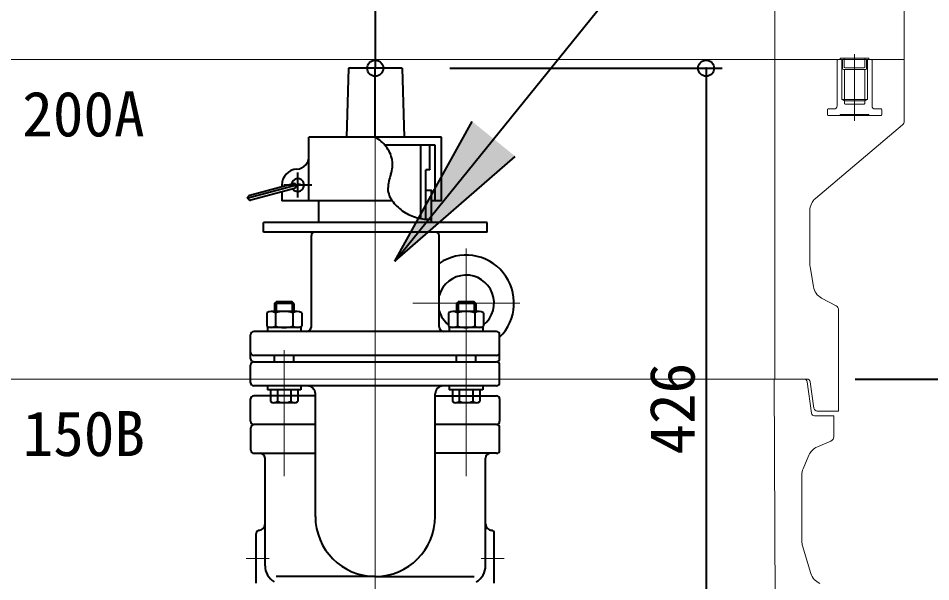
# Model space of a CAD drawing. Units: millimetres at full size, sheet at 1:20. Extents: x -5817 to 7940, y -3160 to 3160.
# Drawn here: x -999 to -428, y 519 to 872 of the extents above; entities that cross this region are included whole.
import ezdxf
from ezdxf.enums import TextEntityAlignment as Align

# ---------------------------------------------------------------- set-up
doc = ezdxf.new("R2010")
doc.units = ezdxf.units.MM
doc.header["$LTSCALE"] = 20
doc.header["$PDMODE"] = 32
doc.header["$PDSIZE"] = 10
for name, color, linetype, lineweight in [('0-7_TEMP01', 3, 'Continuous', 18), ('0-9_躯体', 7, 'Continuous', 9), ('0-B_消火栓', 2, 'Continuous', 40), ('0-E_寸法', 1, 'Continuous', 40)]:
    doc.layers.add(name, color=color, linetype=linetype, lineweight=lineweight)
doc.layers.add('0-F_注釈', color=1, linetype='Continuous')
doc.styles.add('ＭＳ ゴシック', font='')
doc.styles.get('ＭＳ ゴシック').set_extended_font_data('MS Gothic')

msp = doc.modelspace()

# ---------------------------------------------------------------- linework, layer by layer
at = {"layer": '0-7_TEMP01'}
for p, q in [((-775.25, 1002.47), (-775.25, 846.11)), ((-775.25, 871.11), (-775.25, 601.11)), ((-1106.25, 846.11), (-444.25, 846.11)), ((-775.24, 414.61), (-775.24, 840.61)), ((-775.24, 414.61), (-775.24, 840.61)), ((-718.4, 727.78), (-718.4, 585.28)), ((-684.67, 693.65), (-751.82, 693.65)), ((-775.25, 671.11), (-775.25, 451.11)), ((-775.24, 671.11), (-775.24, 321.11)), ((-832.24, 664.11), (-832.24, 585.28)), ((-855.94, 533.91), (-841.56, 533.91)), ((-694.55, 533.91), (-708.92, 533.91)), ((-775.25, 521.11), (-775.25, 271.11))]:
    msp.add_line(p, q, dxfattribs=at)
at = {"layer": '0-9_躯体'}
for p, q in [((-525.25, 896.11), (-525.25, 846.11)), ((-444.25, 896.11), (-444.25, 846.11)), ((-1106.25, 846.11), (-775.25, 846.11)), ((-484.25, 846.11), (-775.25, 846.11)), ((-525.25, 846.11), (-525.25, 646.11)), ((-485.65, 846.11), (-486.15, 845.61)), ((-486.15, 845.61), (-486.15, 817.11)), ((-484.25, 846.86), (-466.25, 846.86)), ((-484.25, 846.86), (-484.25, 846.11)), ((-483.25, 846.11), (-484.25, 846.11)), ((-483.25, 846.11), (-483.25, 821.11)), ((-483.25, 846.11), (-482.8, 845.82)), ((-482.75, 845.61), (-482.75, 840.36)), ((-481.75, 846.86), (-481.75, 841.36)), ((-475.25, 849.34), (-475.25, 807.61)), ((-468.75, 846.86), (-468.75, 841.36)), ((-467.75, 845.61), (-467.75, 840.36)), ((-467.25, 846.11), (-467.69, 845.82)), ((-467.25, 846.11), (-467.25, 821.11)), ((-467.25, 846.11), (-466.25, 846.11)), ((-467.25, 846.11), (-464.85, 846.11)), ((-466.25, 846.86), (-466.25, 846.11)), ((-444.25, 846.11), (-466.25, 846.11)), ((-464.85, 846.11), (-464.35, 845.61)), ((-464.35, 845.61), (-464.35, 817.11)), ((-444.25, 846.11), (-444.25, 807.52)), ((-482.25, 839.86), (-468.25, 839.86)), ((-481.65, 839.86), (-481.65, 820.11)), ((-481.25, 840.86), (-469.25, 840.86)), ((-468.85, 839.86), (-468.85, 820.11)), ((-483.25, 821.11), (-467.25, 821.11)), ((-483.25, 821.11), (-481.65, 820.11)), ((-481.65, 820.11), (-481.65, 818.61)), ((-481.65, 820.11), (-468.85, 820.11)), ((-481.15, 818.11), (-469.35, 818.11)), ((-467.25, 821.11), (-468.85, 820.11)), ((-468.85, 820.11), (-468.85, 818.61)), ((-492.3, 814.61), (-492.3, 811.61)), ((-488.15, 815.11), (-491.8, 815.11)), ((-491.8, 811.11), (-458.7, 811.11)), ((-484.25, 811.61), (-466.25, 811.61)), ((-484.25, 811.61), (-484.25, 811.11)), ((-466.25, 811.61), (-466.25, 811.11)), ((-462.35, 815.11), (-458.7, 815.11)), ((-458.2, 814.61), (-458.2, 811.61)), ((-445.32, 805.21), (-499.65, 759.11)), ((-503.25, 751.43), (-503.25, 717.94)), ((-503.11, 716.29), (-501.06, 703.97)), ((-495.9, 696.79), (-486.84, 691.95)), ((-485.25, 689.31), (-485.25, 646.11)), ((-1045.51, 646.11), (-775.25, 646.11)), ((-504.99, 646.11), (-775.25, 646.11)), ((-525.5, 646.11), (-525, 496.11)), ((-485.25, 646.11), (-485.25, 626.11)), ((-505, 644.38), (-502.26, 624.83)), ((-503, 644.38), (-500.68, 627.83)), ((-488.25, 623.11), (-500.27, 623.11)), ((-485.25, 626.11), (-498.7, 626.11)), ((-488.25, 623.11), (-488.25, 610.09)), ((-490.06, 607.33), (-498.57, 603.69)), ((-503.82, 598.43), (-507.44, 590)), ((-508.25, 586.05), (-508.25, 544.6)), ((-507.82, 541.69), (-502.59, 524.51))]:
    msp.add_line(p, q, dxfattribs=at)
msp.add_lwpolyline([(-485.65, 846.11), (-483.25, 846.11), (-467.25, 846.11)], dxfattribs=at)
for centre, radius, start, end in [((-483.25, 845.61), 0.5, 0, 90), ((-467.25, 845.61), 0.5, 90, 180), ((-482.25, 840.36), 0.5, 180, 270), ((-481.25, 841.36), 0.5, 180, 270), ((-469.25, 841.36), 0.5, 270, 0), ((-468.25, 840.36), 0.5, 270, 0), ((-488.15, 817.11), 2, 270, 0), ((-481.15, 818.61), 0.5, 180, 270), ((-469.35, 818.61), 0.5, 270, 0), ((-462.35, 817.11), 2, 180, 270), ((-491.8, 814.61), 0.5, 90, 180), ((-491.8, 811.61), 0.5, 180, 270), ((-458.7, 814.61), 0.5, 0, 90), ((-458.7, 811.61), 0.5, 270, 0), ((-447.25, 807.52), 3, 309.805, 0), ((-493.25, 751.43), 10, 129.806, 180), ((-493.25, 717.94), 10, 180, 189.462), ((-491.2, 705.62), 10, 189.462, 241.928), ((-488.25, 689.31), 3, 0, 61.927), ((-506.98, 644.11), 2, 7.999, 90), ((-504.99, 644.11), 2, 7.999, 90), ((-500.27, 625.11), 2, 187.999, 270), ((-498.7, 628.11), 2, 187.999, 270), ((-491.25, 610.09), 3, 293.199, 0), ((-494.63, 594.5), 10, 113.199, 156.801), ((-498.25, 586.05), 10, 156.801, 180), ((-498.25, 544.6), 10, 180, 196.928), ((-493.02, 527.43), 10, 196.928, 246.371)]:
    msp.add_arc(centre, radius, start, end, dxfattribs=at)
at = {"layer": '0-B_消火栓'}
for p, q in [((-791.99, 840.61), (-793.32, 797.52)), ((-758.49, 840.61), (-791.99, 840.61)), ((-775.24, 797.6), (-775.24, 840.61)), ((-758.49, 840.61), (-757.16, 797.52)), ((-758.49, 840.61), (-757.16, 797.52)), ((-733.74, 797.52), (-816.74, 797.52)), ((-816.74, 757.52), (-816.74, 797.52)), ((-793.32, 797.6), (-757.17, 797.6)), ((-733.74, 757.52), (-733.74, 797.52)), ((-737.74, 792.52), (-769.28, 792.52)), ((-746.74, 746.55), (-746.74, 792.52)), ((-741.19, 792.52), (-740.99, 792.32)), ((-740.99, 777.22), (-740.99, 792.32)), ((-737.74, 757.52), (-737.74, 792.52)), ((-741.19, 777.02), (-743.49, 777.02)), ((-743.49, 746.12), (-743.49, 777.02)), ((-740.99, 777.22), (-741.19, 777.02)), ((-823.74, 759.65), (-823.74, 775.38)), ((-822.12, 767.96), (-855.62, 758.98)), ((-826.54, 768.32), (-853.82, 761.02)), ((-825.77, 765.43), (-853.04, 758.12)), ((-833.74, 767.52), (-833.74, 766.39)), ((-814.91, 767.52), (-832.52, 767.52)), ((-833.74, 763.29), (-833.74, 757.52)), ((-764.6, 757.52), (-833.74, 757.52)), ((-810.49, 744.02), (-810.49, 757.52)), ((-739.99, 744.02), (-739.99, 757.52)), ((-733.74, 757.52), (-739.99, 757.52)), ((-845.24, 738.02), (-845.24, 744.02)), ((-705.24, 744.02), (-845.24, 744.02)), ((-705.24, 738.02), (-705.24, 744.02)), ((-705.24, 738.02), (-845.24, 738.02)), ((-815.24, 678.83), (-815.24, 736.02)), ((-735.24, 678.83), (-735.24, 736.02)), ((-838.24, 693.33), (-837.24, 694.33)), ((-826.24, 693.33), (-838.24, 693.33)), ((-838.24, 693.33), (-838.24, 688.33)), ((-827.24, 694.33), (-837.24, 694.33)), ((-837.24, 694.33), (-837.24, 688.33)), ((-826.24, 693.33), (-827.24, 694.33)), ((-827.24, 694.33), (-827.24, 688.33)), ((-826.24, 693.33), (-826.24, 688.33)), ((-724.4, 693.33), (-723.4, 694.33)), ((-712.4, 693.33), (-724.4, 693.33)), ((-724.4, 693.33), (-724.4, 688.33)), ((-713.4, 694.33), (-723.4, 694.33)), ((-723.4, 694.33), (-723.4, 688.33)), ((-712.4, 693.33), (-713.4, 694.33)), ((-713.4, 694.33), (-713.4, 688.33)), ((-712.4, 693.33), (-712.4, 688.33)), ((-843.19, 687.53), (-843.19, 679.13)), ((-824.03, 688.33), (-840.46, 688.33)), ((-837.72, 687.53), (-837.72, 679.13)), ((-826.77, 687.53), (-826.77, 679.13)), ((-821.29, 687.53), (-821.29, 679.13)), ((-729.35, 687.53), (-729.35, 679.13)), ((-710.19, 688.33), (-726.61, 688.33)), ((-723.87, 687.53), (-723.87, 679.13)), ((-712.93, 687.53), (-712.93, 679.13)), ((-707.45, 687.53), (-707.45, 679.13)), ((-699.4, 675.83), (-851.25, 675.83)), ((-842.74, 678.33), (-842.74, 675.83)), ((-821.74, 678.33), (-842.74, 678.33)), ((-821.74, 678.33), (-821.74, 675.83)), ((-728.9, 678.33), (-728.9, 675.83)), ((-707.9, 678.33), (-728.9, 678.33)), ((-707.9, 678.33), (-707.9, 675.83)), ((-853.24, 658.83), (-853.24, 673.83)), ((-697.4, 658.83), (-697.4, 673.83)), ((-851.25, 656.83), (-699.4, 656.83)), ((-699.4, 660.83), (-851.24, 660.83)), ((-838.24, 656.83), (-838.24, 660.83)), ((-826.24, 656.83), (-826.24, 660.83)), ((-724.4, 656.83), (-724.4, 660.83)), ((-712.4, 656.83), (-712.4, 660.83)), ((-853.24, 643.83), (-853.24, 654.83)), ((-697.4, 643.83), (-697.4, 654.83)), ((-699.4, 641.83), (-851.24, 641.83)), ((-842.74, 641.83), (-842.74, 639.33)), ((-821.74, 641.83), (-821.74, 639.33)), ((-728.9, 641.83), (-728.9, 639.33)), ((-707.9, 641.83), (-707.9, 639.33)), ((-812.74, 635.65), (-851.24, 635.65)), ((-821.74, 639.33), (-842.74, 639.33)), ((-840.74, 639.33), (-840.74, 632.13)), ((-836.49, 639.33), (-836.49, 632.13)), ((-827.99, 639.33), (-827.99, 632.13)), ((-823.74, 639.33), (-823.74, 632.13)), ((-812.74, 559.92), (-812.74, 636.83)), ((-737.74, 560.1), (-737.74, 636.83)), ((-737.74, 635.65), (-699.4, 635.65)), ((-707.9, 639.33), (-728.9, 639.33)), ((-726.9, 639.33), (-726.9, 632.13)), ((-722.65, 639.33), (-722.65, 632.13)), ((-714.15, 639.33), (-714.15, 632.13)), ((-709.9, 639.33), (-709.9, 632.13)), ((-853.24, 619.66), (-853.24, 633.65)), ((-825.87, 631.33), (-838.62, 631.33)), ((-712.02, 631.33), (-724.77, 631.33)), ((-697.4, 633.65), (-697.4, 619.66)), ((-812.74, 617.65), (-851.25, 617.65)), ((-699.4, 617.65), (-737.74, 617.65)), ((-853.08, 601.65), (-853.08, 615.65)), ((-697.4, 601.65), (-697.4, 615.65)), ((-851.08, 599.65), (-812.74, 599.65)), ((-699.4, 599.65), (-737.74, 599.65)), ((-844.24, 529.24), (-844.24, 596.65)), ((-706.24, 529.24), (-706.24, 596.65)), ((-849.74, 518.41), (-849.74, 549.42)), ((-702.24, 551.42), (-702.74, 551.42)), ((-700.74, 518.41), (-700.74, 549.42)), ((-775.24, 522.6), (-837.18, 522.6)), ((-775.24, 522.6), (-713.31, 522.6))]:
    msp.add_line(p, q, dxfattribs=at)
msp.add_lwpolyline([(-739.99, 744.02), (-739.99, 764.02), (-743.49, 764.02)], dxfattribs=at)
for centre, radius, start, end in [((-787.46, 776.93), 23.95, 37.406, 59.3274), ((-784, 779.19), 19.82, 11.8299, 38.2819), ((-824.74, 785.49), 8, 273.185, 0), ((-783.58, 780.63), 19.16, 340.4894, 7.851), ((-823.74, 767.52), 10, 93.185, 180), ((-823.74, 767.52), 4, 217.024, 172.976), ((-733.72, 762.97), 33.73, 160.4893, 176.0285), ((-826.15, 766.88), 1.5, 285, 105), ((-753.31, 765.9), 14.07, 182.4083, 219.6681), ((-853.43, 759.57), 1.5, 105, 285), ((-742.89, 773.75), 27.11, 218.3958, 237.7464), ((-741.08, 775.88), 29.89, 237.0063, 254.5462), ((-740.99, 777.16), 31.14, 254.9956, 271.8338), ((-813.24, 736.02), 2, 90, 180), ((-737.24, 736.02), 2, 0, 90), ((-718.4, 693.65), 30, 314.427, 124.152), ((-718.4, 693.65), 17.5, 308.734, 164.233), ((-840.46, 683.25), 5.08, 57.419, 122.581), ((-832.24, 669.19), 19.14, 73.374, 106.626), ((-824.03, 683.25), 5.08, 57.419, 122.581), ((-718.4, 693.65), 17.5, 195.767, 231.265), ((-726.61, 683.25), 5.08, 57.419, 122.581), ((-718.4, 669.19), 19.14, 73.374, 106.626), ((-710.19, 683.25), 5.08, 57.419, 122.581), ((-851.24, 673.83), 2, 90, 180), ((-840.46, 683.41), 5.08, 237.419, 302.581), ((-832.24, 697.46), 19.14, 253.374, 286.626), ((-824.03, 683.41), 5.08, 237.419, 302.581), ((-818.24, 678.83), 3, 270, 0), ((-732.24, 678.83), 3, 180, 270), ((-726.61, 683.41), 5.08, 237.419, 302.581), ((-718.4, 697.46), 19.14, 253.374, 286.626), ((-710.19, 683.41), 5.08, 237.419, 302.581), ((-699.4, 673.83), 2, 0, 90), ((-851.24, 662.83), 2, 180, 270), ((-699.4, 662.83), 2, 270, 0), ((-851.24, 658.83), 2, 180, 270), ((-851.24, 654.83), 2, 90, 180), ((-699.4, 658.83), 2, 270, 0), ((-699.4, 654.83), 2, 0, 90), ((-851.24, 643.83), 2, 180, 270), ((-817.74, 636.83), 5, 0, 90), ((-732.74, 636.83), 5, 90, 180), ((-699.4, 643.83), 2, 270, 0), ((-851.24, 633.65), 2, 90, 180), ((-699.4, 633.65), 2, 0, 90), ((-838.62, 634.55), 3.22, 228.74, 311.26), ((-832.24, 643.02), 11.69, 248.679, 291.321), ((-825.87, 634.55), 3.22, 228.74, 311.26), ((-724.77, 634.55), 3.22, 228.74, 311.26), ((-718.4, 643.02), 11.69, 248.679, 291.321), ((-712.02, 634.55), 3.22, 228.74, 311.26), ((-851.24, 619.66), 2, 180, 270), ((-851.08, 615.65), 2, 90, 180), ((-699.4, 619.66), 2, 270, 0), ((-699.4, 615.65), 2, 0, 90), ((-851.08, 601.65), 2, 180, 270), ((-847.24, 596.65), 3, 0, 90), ((-703.24, 596.65), 3, 90, 180), ((-699.4, 601.65), 2, 270, 0), ((-775.24, 560.1), 37.5, 180, 0), ((-848.24, 555.41), 4, 270, 0), ((-702.24, 555.41), 4, 180, 270), ((-847.74, 549.42), 2, 90, 180), ((-702.74, 549.42), 2, 0, 90), ((-832.74, 529.24), 11.5, 180, 240), ((-717.74, 529.24), 11.5, 300, 0)]:
    msp.add_arc(centre, radius, start, end, dxfattribs=at)
at = {"layer": '0-E_寸法'}
for p, q in [((-763.08, 719.81), (-455.25, 1100.37)), ((-775.24, 939.11), (-775.24, 840.61)), ((-728.49, 840.61), (-558.16, 840.61)), ((-568.17, 840.61), (-568.17, 414.61)), ((-763.08, 719.81), (-714.64, 807.3)), ((-763.08, 719.81), (-687.64, 785.45)), ((-474.99, 646.11), (-255.4, 646.11)), ((-474.99, 646.11), (-255.4, 646.11))]:
    msp.add_line(p, q, dxfattribs=at)
for p in [(-775.24, 840.61), (-568.17, 840.61)]:
    msp.add_point(p, dxfattribs=at)
msp.add_solid([(-714.64, 807.3), (-687.64, 785.45), (-763.08, 719.81)], dxfattribs=at)

# ---------------------------------------------------------------- texts
at = {"layer": '0-E_寸法', "style": 'ＭＳ ゴシック'}
msp.add_text('426', height=28.15, rotation=90, dxfattribs=at).set_placement((-566.95, 598.81), align=Align.BOTTOM_LEFT)
at = {"layer": '0-F_注釈', "style": 'ＭＳ ゴシック'}
for s, p in [('200A', (-996.19, 789.48)), ('150B', (-995.94, 589.48))]:
    msp.add_text(s, height=28.15, dxfattribs=at).set_placement(p, align=Align.BOTTOM_LEFT)

doc.saveas('drawing.dxf')
